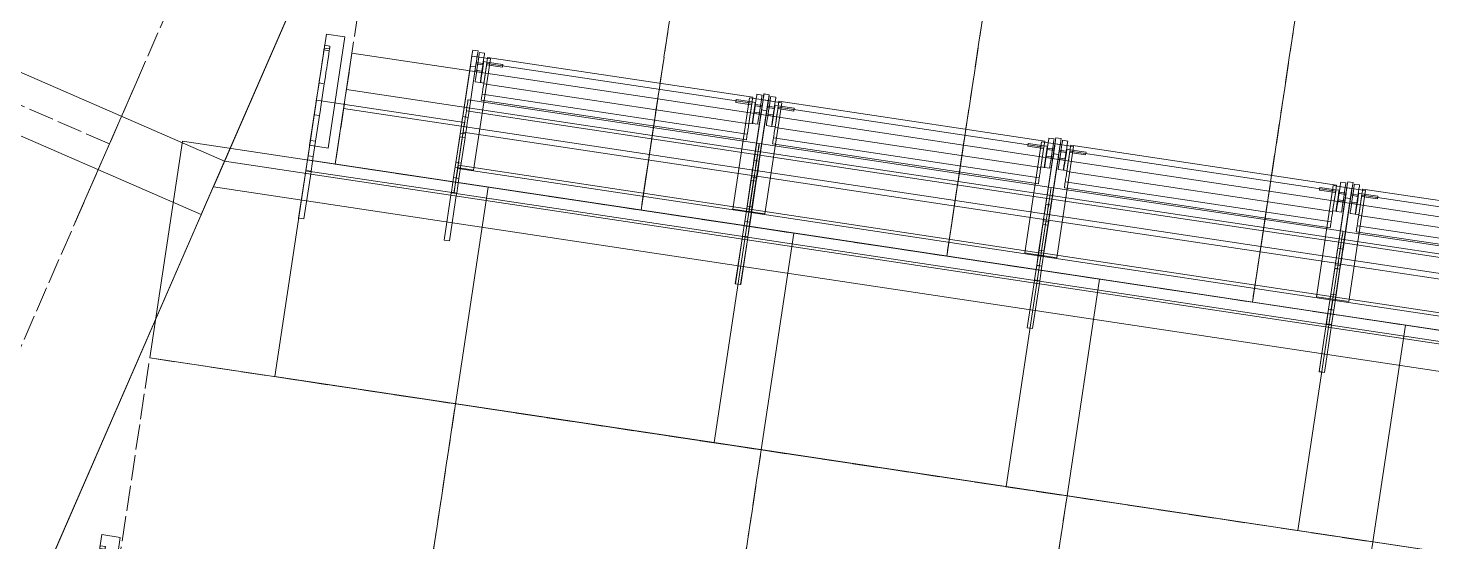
# Model space of a CAD drawing. Header units: millimetres. Extents: x -50172 to 90294, y -80883 to 25069.
# Drawn here: x -34798 to -32301, y -65537 to -64623 of the extents above; entities that cross this region are included whole.
import ezdxf
from ezdxf.enums import TextEntityAlignment as Align

# ---------------------------------------------------------------- set-up
doc = ezdxf.new("R2010")
doc.units = ezdxf.units.MM
doc.header["$MEASUREMENT"] = 0
for name, pattern in [('Dashed', [564.444447, 282.222223, -282.222223]), ('Double Dashed', [1093.611073, 529.166651, -211.666656, 141.111112, -211.666656]), ('Hidden Line', [55, 45, -10])]:
    doc.linetypes.add(name, pattern=pattern)
for name, color, linetype in [('A-25-M_Wall_Ext', 7, 'Continuous'), ('New_A-05-M_Gross_Int_Plant', 7, 'Continuous'), ('New_A-15-MG_Structural_Grid_Phase_2', 7, 'Continuous'), ('New_A-20-M_Floor_Slab', 7, 'Continuous'), ('New_A-35-M_FFE_Fixed', 7, 'Continuous')]:
    doc.layers.add(name, color=color, linetype=linetype)
for name, color, linetype, lineweight in [('A-25-M_Wall_Ext_Pen_No__1', 7, 'Continuous', 13), ('New_A-20-M_Floor_Slab_Pen_No__89', 8, 'Continuous', 20), ('New_A-35-M_FFE_Fixed_Pen_No__1', 7, 'Continuous', 13), ('New_A-35-M_FFE_Fixed_Pen_No__101', 252, 'Continuous', 15), ('New_A-35-M_FFE_Fixed_Pen_No__93', 8, 'Continuous', 13), ('New_A-95-P_Drawing_Pen_No__1', 7, 'Continuous', 13), ('New_ArchiCAD Zone Stamps_Pen_No__6', 7, 'Continuous', 35)]:
    doc.layers.add(name, color=color, linetype=linetype, lineweight=lineweight)
for name, color, linetype, lineweight, true_color in [('A-25-M_Wall_Ext_Pen_No__107', 7, 'Continuous', 15, 0xa6a6a6), ('New_A-05-M_Gross_Int_Plant_Pen_No__74', 7, 'Continuous', 20, 0x606060), ('New_A-15-MG_Structural_Grid_Phase_2_Pen_No__222', 7, 'Continuous', 13, 0x65af33), ('New_A-35-M_FFE_Fixed_Pen_No__102', 7, 'Continuous', 15, 0xcccccc)]:
    doc.layers.add(name, color=color, linetype=linetype, lineweight=lineweight, true_color=true_color)
doc.styles.add('GENERATED_STYLE_1', font='')
doc.styles.add('GENERATED_STYLE_3', font='')
doc.styles.add('GENERATED_STYLE_4', font='')
doc.styles.get('GENERATED_STYLE_1').set_extended_font_data('Arial', bold=True)
doc.styles.get('GENERATED_STYLE_3').set_extended_font_data('Arial')
doc.styles.get('GENERATED_STYLE_4').set_extended_font_data('Swis721 BT')
pattern_1 = [(60, (0, 0), (-43.30127, 25), []), (120, (0, 0), (43.30127, 25), [])]

# ---------------------------------------------------------------- blocks, each defined once
blk = doc.blocks.new('Slab_25_1', base_point=(-35343.2, -63407.9))
at = {"layer": 'New_A-20-M_Floor_Slab_Pen_No__89', "linetype": 'Continuous', "flags": 128}
blk.add_lwpolyline([(-35343.2, -63407.9), (-35773.6, -64394.9), (-34490.3, -64954.4), (-34059.9, -63967.4)], close=True, dxfattribs=at)
blk = doc.blocks.new('Slab_26_1', base_point=(-35732.2, -64299.9))
at = {"layer": 'New_A-20-M_Floor_Slab_Pen_No__89', "linetype": 'Continuous', "flags": 128}
blk.add_lwpolyline([(-35732.2, -64299.9), (-36162.5, -65286.9), (-34879.2, -65846.5), (-34448.9, -64859.5)], close=True, dxfattribs=at)
blk = doc.blocks.new('Slab_36_1', base_point=(-24935.5, -65340.8))
at = {"layer": 'New_A-20-M_Floor_Slab_Pen_No__89', "linetype": 'Continuous', "flags": 128}
blk.add_lwpolyline([(-24935.5, -65340.8), (-34059.9, -63967.4), (-34468.8, -64905.3), (-24820.7, -66357.5)], close=True, dxfattribs=at)
blk = doc.blocks.new('Slab_37_1', base_point=(-24826.3, -66307.8))
at = {"layer": 'New_A-20-M_Floor_Slab_Pen_No__89', "linetype": 'Continuous', "flags": 128}
blk.add_lwpolyline([(-24826.3, -66307.8), (-34448.9, -64859.5), (-34857.8, -65797.4), (-24711.5, -67324.5)], close=True, dxfattribs=at)
blk = doc.blocks.new('VENTS__5_1', base_point=(-30958.5, -71277.4))
at = {"layer": 'New_A-05-M_Gross_Int_Plant_Pen_No__74', "linetype": 'Continuous'}
blk.add_arc((-26782.7, -43787.3), 28124.1, 246.43121, 336.44961, dxfattribs=at)
at = {"layer": 'New_ArchiCAD Zone Stamps_Pen_No__6'}
for tag, height, style, p in [('ROOM_NAME', 250, 'GENERATED_STYLE_1', (-31302.6, -70145.2)), ('zoneNameLine2', 250, 'GENERATED_STYLE_1', (-31491, -70577.3)), ('measuredAreaCode', 200, 'GENERATED_STYLE_3', (-31679.5, -70998)), ('DUMMY_649', 200, 'GENERATED_STYLE_3', (-31372.1, -71132.1)), ('DUMMY_650', 200, 'GENERATED_STYLE_3', (-30882.7, -71345.4)), ('DUMMY_651', 133.3, 'GENERATED_STYLE_3', (-30603.4, -71452))]:
    blk.add_attdef(tag, text='', height=height, rotation=336.4404, dxfattribs=dict(at, style=style)).set_placement(p, align=Align.TOP_LEFT)
blk = doc.blocks.new('Wall_351_1', base_point=(-38294.6, -69816.9))
at = {"layer": 'A-25-M_Wall_Ext_Pen_No__107', "linetype": 'Continuous', "lineweight": 0, "true_color": 0x535353}
for points in [[(-38161.1, -69523.8, 0.417286), (-920.9, -54882.6), (-922.8, -54881.8, -0.417285), (-38160.3, -69522)], [(-38224.1, -69662.2, 0.417299), (-781.4, -54943), (-783.3, -54942.2, -0.417299), (-38223.3, -69660.3)]]:
    blk.add_hatch(color=251, dxfattribs=at).paths.add_polyline_path(points)
at = {"layer": 'A-25-M_Wall_Ext_Pen_No__107', "linetype": 'Continuous'}
h = blk.add_hatch(dxfattribs=at)
h.set_pattern_fill('Plaster_0001', color=256, style=0, pattern_type=2)
h.set_pattern_definition([(201.458, (0, 0), (-63.3617, 161.19955), [0, -100]), (201.458, (-14.85, -98.89), (-63.3617, 161.19955), [0, -100])])
h.paths.add_polyline_path([(-38160.3, -69522, 0.417285), (-922.8, -54881.8), (-936.5, -54875.8, -0.417284), (-38154.1, -69508.4)])
h = blk.add_hatch(dxfattribs=at)
h.set_pattern_fill('Batt_Insulation_0001', color=256, style=0, pattern_type=2)
h.set_pattern_definition(pattern_1)
h.paths.add_polyline_path([(-38273, -69769.5, 0.41731), (-673.1, -54989.8), (-764.9, -54950.1, -0.417301), (-38231.6, -69678.5)])
h = blk.add_hatch(dxfattribs=at)
h.set_pattern_fill('Plywood_0001', color=256, style=0, pattern_type=2)
h.set_pattern_definition([(0, (0, 0), (0, 200), [])])
h.paths.add_polyline_path([(-38231.6, -69678.5, 0.417301), (-764.9, -54950.1), (-781.4, -54943, -0.417299), (-38224.1, -69662.2)])
blk.add_hatch(color=256, dxfattribs=at).paths.add_polyline_path([(-38294.6, -69816.9, 0.417314), (-625.4, -55010.5), (-650.2, -54999.7, -0.417312), (-38283.4, -69792.3)])
h = blk.add_hatch(dxfattribs=at)
h.set_pattern_fill('Batt_Insulation_0001', color=256, style=0, pattern_type=2)
h.set_pattern_definition(pattern_1)
h.paths.add_polyline_path([(-38283.4, -69792.3, 0.417312), (-650.2, -54999.7), (-673.1, -54989.8, -0.41731), (-38273, -69769.5)])
at = {"layer": 'A-25-M_Wall_Ext_Pen_No__1', "linetype": 'Continuous'}
for radius, start, end in [(28147.8, 246.16247, 336.76276), (28145.8, 246.16252, 336.76277), (28130.8, 246.16287, 336.76285), (28317.8, 246.15854, 336.76179), (28299.8, 246.15895, 336.76189), (28297.8, 246.159, 336.7619), (28469.8, 246.15506, 336.76093), (28442.8, 246.15567, 336.76108), (28417.8, 246.15624, 336.76122)]:
    blk.add_arc((-26785.3, -43777.2), radius, start, end, dxfattribs=at)
blk = doc.blocks.new('Standard grid marker_26')
at = {"layer": 'New_A-15-MG_Structural_Grid_Phase_2_Pen_No__222', "linetype": 'Double Dashed'}
blk.add_arc((0, 0), 27977.6, 0, 90.63597, dxfattribs=at)
at = {"layer": 'New_A-15-MG_Structural_Grid_Phase_2_Pen_No__222', "style": 'GENERATED_STYLE_4'}
blk.add_attdef('AC_MarkerText_1', text='', height=350, rotation=90.3066, dxfattribs=at).set_placement((-1326.2, 28008), align=Align.MIDDLE_CENTER)
blk = doc.blocks.new('Montpelier with surface-row end')
at = {"layer": 'New_A-35-M_FFE_Fixed_Pen_No__93', "linetype": 'Continuous'}
for p, q in [((390, 790.2), (0, 790.2)), ((0, 790.2), (0, 0)), ((285, 795), (370, 795)), ((285, 785.5), (285, 795)), ((285, 785.5), (370, 785.5)), ((370, 795), (371, 795)), ((370, 785.5), (370, 795)), ((370, 266.6), (370, 790.2)), ((370, 790.2), (414.6, 790.2)), ((370, 785.5), (371, 785.5)), ((371, 795), (397.3, 795)), ((371, 785.5), (371, 795)), ((371, 785.5), (397.3, 785.5)), ((390, 0), (390, 790.2)), ((397.3, 785.5), (397.3, 795)), ((397.3, 795), (424.7, 795)), ((397.3, 785.5), (424.7, 785.5)), ((414.6, 790.2), (415.5, 790.2)), ((414.6, 266.6), (414.6, 790.2)), ((415.5, 790.2), (416.5, 790.2)), ((416, 794.5), (616, 794.5)), ((416, 794.5), (416, 761.2)), ((416.5, 790.2), (417.4, 790.2)), ((417.4, 790.2), (418.3, 790.2)), ((418.3, 790.2), (419, 790.2)), ((419, 790.2), (419.6, 790.2)), ((419.6, 790.2), (420, 790.2)), ((420, 790.2), (420.2, 790.2)), ((420.2, 266.6), (420.2, 790.2)), ((420.2, 790.2), (480, 790.2)), ((424.7, 785.5), (424.7, 795)), ((424.7, 795), (470.9, 795)), ((424.7, 785.5), (470.9, 785.5)), ((470.9, 795), (477.4, 795)), ((470.9, 785.5), (470.9, 795)), ((470.9, 785.5), (477.4, 785.5)), ((477.4, 795), (478.6, 795)), ((477.4, 785.5), (477.4, 795)), ((477.4, 785.5), (478.6, 785.5)), ((478.6, 795), (480.7, 795)), ((478.6, 785.5), (480.7, 785.5)), ((480, 790.2), (482.5, 790.2)), ((480, 266.6), (480, 790.2)), ((480.7, 795), (483.7, 795)), ((480.7, 785.5), (483.7, 785.5)), ((482.5, 790.2), (485.7, 790.2)), ((483.7, 795), (487.4, 795)), ((483.7, 785.5), (487.4, 785.5)), ((485.7, 790.2), (489.5, 790.2)), ((487.4, 795), (491.7, 795)), ((487.4, 785.5), (491.7, 785.5)), ((489.5, 790.2), (493.9, 790.2)), ((491.7, 795), (496.6, 795)), ((491.7, 785.5), (496.6, 785.5)), ((493.9, 790.2), (499, 790.2)), ((496.6, 795), (501.7, 795)), ((496.6, 785.5), (501.7, 785.5)), ((499, 790.2), (504.7, 790.2)), ((501.7, 795), (507.1, 795)), ((501.7, 785.5), (507.1, 785.5)), ((504.7, 790.2), (511, 790.2)), ((507.1, 795), (597.9, 795)), ((507.1, 785.5), (507.1, 795)), ((507.1, 785.5), (597.9, 785.5)), ((511, 790.2), (517.9, 790.2)), ((517.9, 790.2), (525.2, 790.2)), ((517.9, 266.6), (517.9, 790.2)), ((525.2, 790.2), (530.9, 790.2)), ((530.9, 790.2), (535, 790.2)), ((535, 790.2), (537.4, 790.2)), ((537.4, 790.2), (538.2, 790.2)), ((538.2, 266.6), (538.2, 790.2)), ((571.6, 782.6), (573.6, 782.6)), ((571.6, 782.6), (571.6, 773.4)), ((573.6, 782.6), (579.3, 782.6)), ((579.3, 782.6), (587.8, 782.6)), ((587.8, 782.6), (597.9, 782.6)), ((589.7, 785.8), (590.2, 785.8)), ((589.7, 785.8), (589.7, 773.4)), ((590.2, 785.8), (591.7, 785.8)), ((591.7, 785.8), (594, 785.8)), ((592.1, 785.8), (592.7, 785.8)), ((592.1, 785.8), (592.1, 773.4)), ((592.7, 785.8), (594.2, 785.8)), ((594, 785.8), (596.7, 785.8)), ((594.2, 785.8), (596.5, 785.8)), ((596.5, 785.8), (599.1, 785.8)), ((596.7, 785.8), (599.4, 785.8)), ((597.9, 795), (608.1, 795)), ((597.9, 785.5), (597.9, 795)), ((597.9, 785.5), (608.1, 785.5)), ((597.9, 782.6), (608, 782.6)), ((599.1, 785.8), (601.8, 785.8)), ((599.4, 785.8), (601.6, 785.8)), ((601.6, 785.8), (603.2, 785.8)), ((601.8, 785.8), (604.1, 785.8)), ((603.2, 785.8), (603.7, 785.8)), ((603.7, 785.8), (603.7, 773.4)), ((604.1, 785.8), (605.6, 785.8)), ((605.6, 785.8), (606.1, 785.8)), ((606.1, 785.8), (606.1, 773.4)), ((608, 782.6), (616.5, 782.6)), ((608.1, 795), (617, 795)), ((608.1, 785.5), (617, 785.5)), ((616, 794.5), (616, 761.2)), ((616.5, 782.6), (622.2, 782.6)), ((617, 795), (623.5, 795)), ((617, 785.5), (623.5, 785.5)), ((622.2, 782.6), (624.2, 782.6)), ((623.5, 795), (626.7, 795)), ((623.5, 785.5), (626.7, 785.5)), ((624.2, 782.6), (624.2, 773.4)), ((626.7, 785.5), (626.7, 795)), ((416, 761.2), (616, 761.2)), ((541.1, 289.9), (541.1, 766.9)), ((541.1, 766.9), (541.7, 766.9)), ((541.7, 766.9), (543.1, 766.9)), ((543.1, 766.9), (545.3, 766.9)), ((545.3, 766.9), (548.1, 766.9)), ((548.1, 766.9), (551.8, 766.9)), ((551.8, 766.9), (552.7, 766.9)), ((551.8, 289.9), (551.8, 766.9)), ((552.7, 766.9), (554.3, 766.9)), ((554.3, 766.9), (556.3, 766.9)), ((556.3, 766.9), (558.8, 766.9)), ((558.8, 766.9), (561.5, 766.9)), ((561.5, 766.9), (564.4, 766.9)), ((564.4, 766.9), (567.4, 766.9)), ((567.4, 766.9), (570.4, 766.9)), ((570.4, 766.9), (607, 766.9)), ((570.4, 289.9), (570.4, 766.9)), ((571.6, 773.4), (573.6, 773.4)), ((571.6, 772.6), (572.4, 772.6)), ((571.6, 772.6), (571.6, 766.9)), ((571.6, 766.9), (572.4, 766.9)), ((572.4, 772.6), (574.9, 772.6)), ((572.4, 766.9), (574.9, 766.9)), ((573.6, 773.4), (579.3, 773.4)), ((574.9, 772.6), (578.9, 772.6)), ((574.9, 766.9), (578.9, 766.9)), ((578.9, 772.6), (584, 772.6)), ((578.9, 766.9), (584, 766.9)), ((579.3, 773.4), (587.8, 773.4)), ((584, 772.6), (590.1, 772.6)), ((584, 766.9), (590.1, 766.9)), ((587.8, 773.4), (597.9, 773.4)), ((589.7, 773.4), (590.2, 773.4)), ((590.1, 772.6), (596.6, 772.6)), ((590.1, 766.9), (596.6, 766.9)), ((590.2, 773.4), (591.7, 773.4)), ((591.7, 773.4), (594, 773.4)), ((592.1, 773.4), (592.7, 773.4)), ((592.7, 773.4), (594.2, 773.4)), ((594, 773.4), (596.7, 773.4)), ((594.2, 773.4), (596.5, 773.4)), ((596.5, 773.4), (599.1, 773.4)), ((596.6, 772.6), (603.3, 772.6)), ((596.6, 766.9), (603.3, 766.9)), ((596.7, 773.4), (599.4, 773.4)), ((597.9, 773.4), (608, 773.4)), ((599.1, 773.4), (601.8, 773.4)), ((599.4, 773.4), (601.6, 773.4)), ((601.6, 773.4), (603.2, 773.4)), ((601.8, 773.4), (604.1, 773.4)), ((603.2, 773.4), (603.7, 773.4)), ((603.3, 772.6), (609.5, 772.6)), ((603.3, 766.9), (609.5, 766.9)), ((604.1, 773.4), (605.6, 773.4)), ((604.5, 766.9), (604.5, 738.4)), ((604.5, 766.9), (609.5, 766.9)), ((605.6, 773.4), (606.1, 773.4)), ((607, 766.9), (609.5, 766.9)), ((607, 289.9), (607, 766.9)), ((608, 773.4), (616.5, 773.4)), ((609.5, 772.6), (609.5, 766.9)), ((609.5, 766.9), (609.5, 738.4)), ((609.5, 766.9), (611.9, 766.9)), ((611.9, 766.9), (613.9, 766.9)), ((613.9, 766.9), (615.5, 766.9)), ((615.5, 766.9), (616.8, 766.9)), ((616.5, 773.4), (622.2, 773.4)), ((616.8, 766.9), (617.6, 766.9)), ((617.6, 766.9), (617.9, 766.9)), ((617.9, 289.9), (617.9, 766.9)), ((622.2, 773.4), (624.2, 773.4)), ((604.5, 738.4), (609.5, 738.4)), ((604.5, 289.9), (604.5, 318.5)), ((604.5, 318.5), (609.5, 318.5)), ((609.5, 289.9), (609.5, 318.5)), ((416, 261.8), (416, 295.1)), ((416, 295.1), (616, 295.1)), ((541.1, 289.9), (541.7, 289.9)), ((541.7, 289.9), (543.1, 289.9)), ((543.1, 289.9), (545.3, 289.9)), ((545.3, 289.9), (548.1, 289.9)), ((548.1, 289.9), (551.8, 289.9)), ((551.8, 289.9), (552.7, 289.9)), ((552.7, 289.9), (554.3, 289.9)), ((554.3, 289.9), (556.3, 289.9)), ((556.3, 289.9), (558.8, 289.9)), ((558.8, 289.9), (561.5, 289.9)), ((561.5, 289.9), (564.4, 289.9)), ((564.4, 289.9), (567.4, 289.9)), ((567.4, 289.9), (570.4, 289.9)), ((570.4, 289.9), (607, 289.9)), ((571.6, 284.2), (571.6, 289.9)), ((571.6, 289.9), (572.4, 289.9)), ((571.6, 284.2), (572.4, 284.2)), ((571.6, 283.4), (573.6, 283.4)), ((571.6, 274.2), (571.6, 283.4)), ((572.4, 289.9), (574.9, 289.9)), ((572.4, 284.2), (574.9, 284.2)), ((573.6, 283.4), (579.3, 283.4)), ((574.9, 289.9), (578.9, 289.9)), ((574.9, 284.2), (578.9, 284.2)), ((578.9, 289.9), (584, 289.9)), ((578.9, 284.2), (584, 284.2)), ((579.3, 283.4), (587.8, 283.4)), ((584, 289.9), (590.1, 289.9)), ((584, 284.2), (590.1, 284.2)), ((587.8, 283.4), (597.9, 283.4)), ((589.7, 271), (589.7, 283.4)), ((589.7, 283.4), (590.2, 283.4)), ((590.1, 289.9), (596.6, 289.9)), ((590.1, 284.2), (596.6, 284.2)), ((590.2, 283.4), (591.7, 283.4)), ((591.7, 283.4), (594, 283.4)), ((592.1, 271), (592.1, 283.4)), ((592.1, 283.4), (592.7, 283.4)), ((592.7, 283.4), (594.2, 283.4)), ((594, 283.4), (596.7, 283.4)), ((594.2, 283.4), (596.5, 283.4)), ((596.5, 283.4), (599.1, 283.4)), ((596.6, 289.9), (603.3, 289.9)), ((596.6, 284.2), (603.3, 284.2)), ((596.7, 283.4), (599.4, 283.4)), ((597.9, 283.4), (608, 283.4)), ((599.1, 283.4), (601.8, 283.4)), ((599.4, 283.4), (601.6, 283.4)), ((601.6, 283.4), (603.2, 283.4)), ((601.8, 283.4), (604.1, 283.4)), ((603.2, 283.4), (603.7, 283.4)), ((603.3, 289.9), (609.5, 289.9)), ((603.3, 284.2), (609.5, 284.2)), ((603.7, 271), (603.7, 283.4)), ((604.1, 283.4), (605.6, 283.4)), ((604.5, 289.9), (609.5, 289.9)), ((605.6, 283.4), (606.1, 283.4)), ((606.1, 271), (606.1, 283.4)), ((607, 289.9), (609.5, 289.9)), ((608, 283.4), (616.5, 283.4)), ((609.5, 289.9), (611.9, 289.9)), ((609.5, 284.2), (609.5, 289.9)), ((611.9, 289.9), (613.9, 289.9)), ((613.9, 289.9), (615.5, 289.9)), ((615.5, 289.9), (616.8, 289.9)), ((616, 261.8), (616, 295.1)), ((616.5, 283.4), (622.2, 283.4)), ((616.8, 289.9), (617.6, 289.9)), ((617.6, 289.9), (617.9, 289.9)), ((622.2, 283.4), (624.2, 283.4)), ((624.2, 274.2), (624.2, 283.4)), ((285, 271.3), (370, 271.3)), ((285, 261.8), (285, 271.3)), ((285, 261.8), (370, 261.8)), ((370, 271.3), (371, 271.3)), ((370, 261.8), (370, 271.3)), ((370, 266.6), (414.6, 266.6)), ((370, 261.8), (371, 261.8)), ((370.4, 0), (370.4, 266.6)), ((370.4, 266.6), (390, 266.6)), ((371, 271.3), (397.3, 271.3)), ((371, 261.8), (371, 271.3)), ((371, 261.8), (397.3, 261.8)), ((390, 266.6), (497, 266.6)), ((390, 0), (390, 266.6)), ((397.3, 271.3), (424.7, 271.3)), ((397.3, 261.8), (397.3, 271.3)), ((397.3, 261.8), (424.7, 261.8)), ((414.6, 266.6), (415.5, 266.6)), ((415.5, 266.6), (416.5, 266.6)), ((416, 261.8), (616, 261.8)), ((416.5, 266.6), (417.4, 266.6)), ((417.4, 266.6), (418.3, 266.6)), ((418.3, 266.6), (419, 266.6)), ((419, 266.6), (419.6, 266.6)), ((419.6, 266.6), (420, 266.6)), ((420, 266.6), (420.2, 266.6)), ((420.2, 266.6), (480, 266.6)), ((424.7, 271.3), (470.9, 271.3)), ((424.7, 261.8), (424.7, 271.3)), ((424.7, 261.8), (470.9, 261.8)), ((470.9, 271.3), (477.4, 271.3)), ((470.9, 261.8), (470.9, 271.3)), ((470.9, 261.8), (477.4, 261.8)), ((477.4, 271.3), (478.6, 271.3)), ((477.4, 261.8), (477.4, 271.3)), ((477.4, 261.8), (478.6, 261.8)), ((478.6, 271.3), (480.7, 271.3)), ((478.6, 261.8), (480.7, 261.8)), ((480, 266.6), (482.5, 266.6)), ((480.7, 271.3), (483.7, 271.3)), ((480.7, 261.8), (483.7, 261.8)), ((482.5, 266.6), (485.7, 266.6)), ((483.7, 271.3), (487.4, 271.3)), ((483.7, 261.8), (487.4, 261.8)), ((485.7, 266.6), (489.5, 266.6)), ((487.4, 271.3), (491.7, 271.3)), ((487.4, 261.8), (491.7, 261.8)), ((489.5, 266.6), (493.9, 266.6)), ((491.7, 271.3), (496.6, 271.3)), ((491.7, 261.8), (496.6, 261.8)), ((493.9, 266.6), (499, 266.6)), ((496.6, 271.3), (501.7, 271.3)), ((496.6, 261.8), (501.7, 261.8)), ((497, 0), (497, 266.6)), ((499, 266.6), (504.7, 266.6)), ((501.7, 271.3), (507.1, 271.3)), ((501.7, 261.8), (507.1, 261.8)), ((504.7, 266.6), (511, 266.6)), ((507.1, 271.3), (597.9, 271.3)), ((507.1, 261.8), (507.1, 271.3)), ((507.1, 261.8), (597.9, 261.8)), ((511, 266.6), (517.9, 266.6)), ((517.9, 266.6), (525.2, 266.6)), ((525.2, 266.6), (530.9, 266.6)), ((530.9, 266.6), (535, 266.6)), ((535, 266.6), (537.4, 266.6)), ((537.4, 266.6), (538.2, 266.6)), ((571.6, 274.2), (573.6, 274.2)), ((573.6, 274.2), (579.3, 274.2)), ((579.3, 274.2), (587.8, 274.2)), ((587.8, 274.2), (597.9, 274.2)), ((589.7, 271), (590.2, 271)), ((590.2, 271), (591.7, 271)), ((591.7, 271), (594, 271)), ((592.1, 271), (592.7, 271)), ((592.7, 271), (594.2, 271)), ((594, 271), (596.7, 271)), ((594.2, 271), (596.5, 271)), ((596.5, 271), (599.1, 271)), ((596.7, 271), (599.4, 271)), ((597.9, 274.2), (608, 274.2)), ((597.9, 271.3), (608.1, 271.3)), ((597.9, 261.8), (597.9, 271.3)), ((597.9, 261.8), (608.1, 261.8)), ((599.1, 271), (601.8, 271)), ((599.4, 271), (601.6, 271)), ((601.6, 271), (603.2, 271)), ((601.8, 271), (604.1, 271)), ((603.2, 271), (603.7, 271)), ((604.1, 271), (605.6, 271)), ((605.6, 271), (606.1, 271)), ((608, 274.2), (616.5, 274.2)), ((608.1, 271.3), (617, 271.3)), ((608.1, 261.8), (617, 261.8)), ((616.5, 274.2), (622.2, 274.2)), ((617, 271.3), (623.5, 271.3)), ((617, 261.8), (623.5, 261.8)), ((622.2, 274.2), (624.2, 274.2)), ((623.5, 271.3), (626.7, 271.3)), ((623.5, 261.8), (626.7, 261.8)), ((626.7, 261.8), (626.7, 271.3)), ((416, 0), (416, 33.3)), ((416, 33.3), (616, 33.3)), ((616, 0), (616, 33.3)), ((0, 0), (390, 0)), ((285, 9.5), (285, 0)), ((370, 9.5), (285, 9.5)), ((370, 0), (285, 0)), ((370, 9.5), (370, 0)), ((371, 9.5), (370, 9.5)), ((371, 0), (370, 0)), ((370.4, 0), (390, 0)), ((371, 9.5), (371, 0)), ((397.3, 9.5), (371, 9.5)), ((397.3, 0), (371, 0)), ((390, 0), (497, 0)), ((424.7, 9.5), (397.3, 9.5)), ((397.3, 9.5), (397.3, 0)), ((424.7, 0), (397.3, 0)), ((416, 0), (616, 0)), ((470.9, 9.5), (424.7, 9.5)), ((424.7, 9.5), (424.7, 0)), ((470.9, 0), (424.7, 0)), ((477.4, 9.5), (470.9, 9.5)), ((470.9, 9.5), (470.9, 0)), ((477.4, 0), (470.9, 0)), ((495.7, 9.5), (477.4, 9.5)), ((495.7, 0), (477.4, 0)), ((528.2, 9.5), (495.7, 9.5)), ((528.2, 0), (495.7, 0)), ((530.6, 9.5), (528.2, 9.5)), ((528.2, 9.5), (528.2, 0)), ((530.6, 0), (528.2, 0)), ((534.9, 9.5), (530.6, 9.5)), ((534.9, 0), (530.6, 0)), ((540.8, 9.5), (534.9, 9.5)), ((540.8, 0), (534.9, 0)), ((548.2, 9.5), (540.8, 9.5)), ((548.2, 0), (540.8, 0)), ((556.9, 9.5), (548.2, 9.5)), ((556.9, 0), (548.2, 0)), ((566.6, 9.5), (556.9, 9.5)), ((566.6, 0), (556.9, 0)), ((576.9, 9.5), (566.6, 9.5)), ((576.9, 0), (566.6, 0)), ((587.6, 9.5), (576.9, 9.5)), ((587.6, 0), (576.9, 0)), ((591, 9.5), (587.6, 9.5)), ((587.6, 9.5), (587.6, 0)), ((591, 0), (587.6, 0)), ((592, 9.5), (591, 9.5)), ((591, 9.5), (591, 0)), ((592, 0), (591, 0)), ((592.9, 9.5), (592, 9.5)), ((592.9, 0), (592, 0)), ((593.8, 9.5), (592.9, 9.5)), ((593.8, 0), (592.9, 0)), ((594.6, 9.5), (593.8, 9.5)), ((594.6, 0), (593.8, 0)), ((595.2, 9.5), (594.6, 9.5)), ((595.2, 0), (594.6, 0)), ((595.6, 9.5), (595.2, 9.5)), ((595.6, 0), (595.2, 0)), ((595.9, 9.5), (595.6, 9.5)), ((595.9, 0), (595.6, 0)), ((596, 9.5), (595.9, 9.5)), ((596, 0), (595.9, 0)), ((596, 9.5), (596, 0))]:
    blk.add_line(p, q, dxfattribs=at)
blk = doc.blocks.new('Montpelier with surface_2')
at = {"layer": 'New_A-35-M_FFE_Fixed_Pen_No__1', "linetype": 'Continuous'}
for p, q in [((0, 529.7), (0, 4.8)), ((390, 529.7), (0, 529.7)), ((285, 534.5), (370, 534.5)), ((285, 525), (285, 534.5)), ((285, 525), (370, 525)), ((370, 534.5), (371, 534.5)), ((370, 525), (370, 534.5)), ((370, 4.8), (370, 529.7)), ((370, 529.7), (414.6, 529.7)), ((370, 525), (371, 525)), ((371, 534.5), (397.3, 534.5)), ((371, 525), (371, 534.5)), ((371, 525), (397.3, 525)), ((390, 4.8), (390, 529.7)), ((397.3, 525), (397.3, 534.5)), ((397.3, 534.5), (424.7, 534.5)), ((397.3, 525), (424.7, 525)), ((414.6, 529.7), (415.5, 529.7)), ((414.6, 4.8), (414.6, 529.7)), ((415.5, 529.7), (416.5, 529.7)), ((416, 534), (616, 534)), ((416, 534), (416, 500.6)), ((416.5, 529.7), (417.4, 529.7)), ((417.4, 529.7), (418.3, 529.7)), ((418.3, 529.7), (419, 529.7)), ((419, 529.7), (419.6, 529.7)), ((419.6, 529.7), (420, 529.7)), ((420, 529.7), (420.2, 529.7)), ((420.2, 4.8), (420.2, 529.7)), ((420.2, 529.7), (480, 529.7)), ((424.7, 525), (424.7, 534.5)), ((424.7, 534.5), (470.9, 534.5)), ((424.7, 525), (470.9, 525)), ((470.9, 534.5), (477.4, 534.5)), ((470.9, 525), (470.9, 534.5)), ((470.9, 525), (477.4, 525)), ((477.4, 534.5), (478.6, 534.5)), ((477.4, 525), (477.4, 534.5)), ((477.4, 525), (478.6, 525)), ((478.6, 534.5), (480.7, 534.5)), ((478.6, 525), (480.7, 525)), ((480, 529.7), (482.5, 529.7)), ((480, 4.8), (480, 529.7)), ((480.7, 534.5), (483.7, 534.5)), ((480.7, 525), (483.7, 525)), ((482.5, 529.7), (485.7, 529.7)), ((483.7, 534.5), (487.4, 534.5)), ((483.7, 525), (487.4, 525)), ((485.7, 529.7), (489.5, 529.7)), ((487.4, 534.5), (491.7, 534.5)), ((487.4, 525), (491.7, 525)), ((489.5, 529.7), (493.9, 529.7)), ((491.7, 534.5), (496.6, 534.5)), ((491.7, 525), (496.6, 525)), ((493.9, 529.7), (499, 529.7)), ((496.6, 534.5), (501.7, 534.5)), ((496.6, 525), (501.7, 525)), ((499, 529.7), (504.7, 529.7)), ((501.7, 534.5), (507.1, 534.5)), ((501.7, 525), (507.1, 525)), ((504.7, 529.7), (511, 529.7)), ((507.1, 534.5), (597.9, 534.5)), ((507.1, 525), (507.1, 534.5)), ((507.1, 525), (597.9, 525)), ((511, 529.7), (517.9, 529.7)), ((517.9, 529.7), (525.2, 529.7)), ((517.9, 4.8), (517.9, 529.7)), ((525.2, 529.7), (530.9, 529.7)), ((530.9, 529.7), (535, 529.7)), ((535, 529.7), (537.4, 529.7)), ((537.4, 529.7), (538.2, 529.7)), ((538.2, 4.8), (538.2, 529.7)), ((589.7, 525.3), (590.2, 525.3)), ((589.7, 525.3), (589.7, 512.8)), ((590.2, 525.3), (591.7, 525.3)), ((591.7, 525.3), (594, 525.3)), ((592.1, 525.3), (592.7, 525.3)), ((592.1, 525.3), (592.1, 512.8)), ((592.7, 525.3), (594.2, 525.3)), ((594, 525.3), (596.7, 525.3)), ((594.2, 525.3), (596.5, 525.3)), ((596.5, 525.3), (599.1, 525.3)), ((596.7, 525.3), (599.4, 525.3)), ((597.9, 534.5), (608.1, 534.5)), ((597.9, 525), (597.9, 534.5)), ((597.9, 525), (608.1, 525)), ((599.1, 525.3), (601.8, 525.3)), ((599.4, 525.3), (601.6, 525.3)), ((601.6, 525.3), (603.2, 525.3)), ((601.8, 525.3), (604.1, 525.3)), ((603.2, 525.3), (603.7, 525.3)), ((603.7, 525.3), (603.7, 512.8)), ((604.1, 525.3), (605.6, 525.3)), ((605.6, 525.3), (606.1, 525.3)), ((606.1, 525.3), (606.1, 512.8)), ((608.1, 534.5), (617, 534.5)), ((608.1, 525), (617, 525)), ((616, 534), (616, 500.6)), ((617, 534.5), (623.5, 534.5)), ((617, 525), (623.5, 525)), ((623.5, 534.5), (626.7, 534.5)), ((623.5, 525), (626.7, 525)), ((626.7, 525), (626.7, 534.5)), ((416, 500.6), (616, 500.6)), ((541.1, 28.2), (541.1, 506.3)), ((541.1, 506.3), (541.7, 506.3)), ((541.7, 506.3), (543.1, 506.3)), ((543.1, 506.3), (545.3, 506.3)), ((545.3, 506.3), (548.1, 506.3)), ((548.1, 506.3), (551.8, 506.3)), ((551.8, 506.3), (552.7, 506.3)), ((551.8, 28.2), (551.8, 506.3)), ((552.7, 506.3), (554.3, 506.3)), ((554.3, 506.3), (556.3, 506.3)), ((556.3, 506.3), (558.8, 506.3)), ((558.8, 506.3), (561.5, 506.3)), ((561.5, 506.3), (564.4, 506.3)), ((564.4, 506.3), (567.4, 506.3)), ((567.4, 506.3), (570.4, 506.3)), ((570.4, 506.3), (607, 506.3)), ((570.4, 28.2), (570.4, 506.3)), ((571.6, 522.1), (573.6, 522.1)), ((571.6, 522.1), (571.6, 512.8)), ((571.6, 512.8), (573.6, 512.8)), ((571.6, 512.1), (572.4, 512.1)), ((571.6, 512.1), (571.6, 506.3)), ((571.6, 506.3), (572.4, 506.3)), ((572.4, 512.1), (574.9, 512.1)), ((572.4, 506.3), (574.9, 506.3)), ((573.6, 522.1), (579.3, 522.1)), ((573.6, 512.8), (579.3, 512.8)), ((574.9, 512.1), (578.9, 512.1)), ((574.9, 506.3), (578.9, 506.3)), ((578.9, 512.1), (584, 512.1)), ((578.9, 506.3), (584, 506.3)), ((579.3, 522.1), (587.8, 522.1)), ((579.3, 512.8), (587.8, 512.8)), ((584, 512.1), (590.1, 512.1)), ((584, 506.3), (590.1, 506.3)), ((587.8, 522.1), (597.9, 522.1)), ((587.8, 512.8), (597.9, 512.8)), ((589.7, 512.8), (590.2, 512.8)), ((590.1, 512.1), (596.6, 512.1)), ((590.1, 506.3), (596.6, 506.3)), ((590.2, 512.8), (591.7, 512.8)), ((591.7, 512.8), (594, 512.8)), ((592.1, 512.8), (592.7, 512.8)), ((592.7, 512.8), (594.2, 512.8)), ((594, 512.8), (596.7, 512.8)), ((594.2, 512.8), (596.5, 512.8)), ((596.5, 512.8), (599.1, 512.8)), ((596.6, 512.1), (603.3, 512.1)), ((596.6, 506.3), (603.3, 506.3)), ((596.7, 512.8), (599.4, 512.8)), ((597.9, 522.1), (608, 522.1)), ((597.9, 512.8), (608, 512.8)), ((599.1, 512.8), (601.8, 512.8)), ((599.4, 512.8), (601.6, 512.8)), ((601.6, 512.8), (603.2, 512.8)), ((601.8, 512.8), (604.1, 512.8)), ((603.2, 512.8), (603.7, 512.8)), ((603.3, 512.1), (609.5, 512.1)), ((603.3, 506.3), (609.5, 506.3)), ((604.1, 512.8), (605.6, 512.8)), ((604.5, 506.3), (604.5, 477.7)), ((604.5, 506.3), (609.5, 506.3)), ((605.6, 512.8), (606.1, 512.8)), ((607, 506.3), (609.5, 506.3)), ((607, 28.2), (607, 506.3)), ((608, 522.1), (616.5, 522.1)), ((608, 512.8), (616.5, 512.8)), ((609.5, 512.1), (609.5, 506.3)), ((609.5, 506.3), (611.9, 506.3)), ((609.5, 506.3), (609.5, 477.7)), ((611.9, 506.3), (613.9, 506.3)), ((613.9, 506.3), (615.5, 506.3)), ((615.5, 506.3), (616.8, 506.3)), ((616.5, 522.1), (622.2, 522.1)), ((616.5, 512.8), (622.2, 512.8)), ((616.8, 506.3), (617.6, 506.3)), ((617.6, 506.3), (617.9, 506.3)), ((617.9, 28.2), (617.9, 506.3)), ((622.2, 522.1), (624.2, 522.1)), ((622.2, 512.8), (624.2, 512.8)), ((624.2, 522.1), (624.2, 512.8)), ((604.5, 477.7), (609.5, 477.7)), ((604.5, 28.2), (604.5, 56.8)), ((604.5, 56.8), (609.5, 56.8)), ((609.5, 28.2), (609.5, 56.8)), ((416, 0), (416, 33.4)), ((416, 33.4), (616, 33.4)), ((541.1, 28.2), (541.7, 28.2)), ((541.7, 28.2), (543.1, 28.2)), ((543.1, 28.2), (545.3, 28.2)), ((545.3, 28.2), (548.1, 28.2)), ((548.1, 28.2), (551.8, 28.2)), ((551.8, 28.2), (552.7, 28.2)), ((552.7, 28.2), (554.3, 28.2)), ((554.3, 28.2), (556.3, 28.2)), ((556.3, 28.2), (558.8, 28.2)), ((558.8, 28.2), (561.5, 28.2)), ((561.5, 28.2), (564.4, 28.2)), ((564.4, 28.2), (567.4, 28.2)), ((567.4, 28.2), (570.4, 28.2)), ((570.4, 28.2), (607, 28.2)), ((571.6, 22.4), (571.6, 28.2)), ((571.6, 28.2), (572.4, 28.2)), ((572.4, 28.2), (574.9, 28.2)), ((574.9, 28.2), (578.9, 28.2)), ((578.9, 28.2), (584, 28.2)), ((584, 28.2), (590.1, 28.2)), ((590.1, 28.2), (596.6, 28.2)), ((596.6, 28.2), (603.3, 28.2)), ((603.3, 28.2), (609.5, 28.2)), ((604.5, 28.2), (609.5, 28.2)), ((607, 28.2), (609.5, 28.2)), ((609.5, 22.4), (609.5, 28.2)), ((609.5, 28.2), (611.9, 28.2)), ((611.9, 28.2), (613.9, 28.2)), ((613.9, 28.2), (615.5, 28.2)), ((615.5, 28.2), (616.8, 28.2)), ((616, 0), (616, 33.4)), ((616.8, 28.2), (617.6, 28.2)), ((617.6, 28.2), (617.9, 28.2)), ((0, 4.8), (390, 4.8)), ((285, 9.5), (370, 9.5)), ((285, 0), (285, 9.5)), ((370, 9.5), (371, 9.5)), ((370, 0), (370, 9.5)), ((370, 4.8), (414.6, 4.8)), ((371, 9.5), (397.3, 9.5)), ((371, 0), (371, 9.5)), ((397.3, 9.5), (424.7, 9.5)), ((397.3, 0), (397.3, 9.5)), ((414.6, 4.8), (415.5, 4.8)), ((415.5, 4.8), (416.5, 4.8)), ((416.5, 4.8), (417.4, 4.8)), ((417.4, 4.8), (418.3, 4.8)), ((418.3, 4.8), (419, 4.8)), ((419, 4.8), (419.6, 4.8)), ((419.6, 4.8), (420, 4.8)), ((420, 4.8), (420.2, 4.8)), ((420.2, 4.8), (480, 4.8)), ((424.7, 9.5), (470.9, 9.5)), ((424.7, 0), (424.7, 9.5)), ((470.9, 9.5), (477.4, 9.5)), ((470.9, 0), (470.9, 9.5)), ((477.4, 9.5), (478.6, 9.5)), ((477.4, 0), (477.4, 9.5)), ((478.6, 9.5), (480.7, 9.5)), ((480, 4.8), (482.5, 4.8)), ((480.7, 9.5), (483.7, 9.5)), ((482.5, 4.8), (485.7, 4.8)), ((483.7, 9.5), (487.4, 9.5)), ((485.7, 4.8), (489.5, 4.8)), ((487.4, 9.5), (491.7, 9.5)), ((489.5, 4.8), (493.9, 4.8)), ((491.7, 9.5), (496.6, 9.5)), ((493.9, 4.8), (499, 4.8)), ((496.6, 9.5), (501.7, 9.5)), ((499, 4.8), (504.7, 4.8)), ((501.7, 9.5), (507.1, 9.5)), ((504.7, 4.8), (511, 4.8)), ((507.1, 9.5), (597.9, 9.5)), ((507.1, 0), (507.1, 9.5)), ((511, 4.8), (517.9, 4.8)), ((517.9, 4.8), (525.2, 4.8)), ((525.2, 4.8), (530.9, 4.8)), ((530.9, 4.8), (535, 4.8)), ((535, 4.8), (537.4, 4.8)), ((537.4, 4.8), (538.2, 4.8)), ((571.6, 22.4), (572.4, 22.4)), ((571.6, 21.7), (573.6, 21.7)), ((571.6, 12.4), (571.6, 21.7)), ((571.6, 12.4), (573.6, 12.4)), ((572.4, 22.4), (574.9, 22.4)), ((573.6, 21.7), (579.3, 21.7)), ((573.6, 12.4), (579.3, 12.4)), ((574.9, 22.4), (578.9, 22.4)), ((578.9, 22.4), (584, 22.4)), ((579.3, 21.7), (587.8, 21.7)), ((579.3, 12.4), (587.8, 12.4)), ((584, 22.4), (590.1, 22.4)), ((587.8, 21.7), (597.9, 21.7)), ((587.8, 12.4), (597.9, 12.4)), ((589.7, 9.2), (589.7, 21.7)), ((589.7, 21.7), (590.2, 21.7)), ((589.7, 9.2), (590.2, 9.2)), ((590.1, 22.4), (596.6, 22.4)), ((590.2, 21.7), (591.7, 21.7)), ((590.2, 9.2), (591.7, 9.2)), ((591.7, 21.7), (594, 21.7)), ((591.7, 9.2), (594, 9.2)), ((592.1, 9.2), (592.1, 21.7)), ((592.1, 21.7), (592.7, 21.7)), ((592.1, 9.2), (592.7, 9.2)), ((592.7, 21.7), (594.2, 21.7)), ((592.7, 9.2), (594.2, 9.2)), ((594, 21.7), (596.7, 21.7)), ((594, 9.2), (596.7, 9.2)), ((594.2, 21.7), (596.5, 21.7)), ((594.2, 9.2), (596.5, 9.2)), ((596.5, 21.7), (599.1, 21.7)), ((596.5, 9.2), (599.1, 9.2)), ((596.6, 22.4), (603.3, 22.4)), ((596.7, 21.7), (599.4, 21.7)), ((596.7, 9.2), (599.4, 9.2)), ((597.9, 21.7), (608, 21.7)), ((597.9, 12.4), (608, 12.4)), ((597.9, 9.5), (608.1, 9.5)), ((597.9, 0), (597.9, 9.5)), ((599.1, 21.7), (601.8, 21.7)), ((599.1, 9.2), (601.8, 9.2)), ((599.4, 21.7), (601.6, 21.7)), ((599.4, 9.2), (601.6, 9.2)), ((601.6, 21.7), (603.2, 21.7)), ((601.6, 9.2), (603.2, 9.2)), ((601.8, 21.7), (604.1, 21.7)), ((601.8, 9.2), (604.1, 9.2)), ((603.2, 21.7), (603.7, 21.7)), ((603.2, 9.2), (603.7, 9.2)), ((603.3, 22.4), (609.5, 22.4)), ((603.7, 9.2), (603.7, 21.7)), ((604.1, 21.7), (605.6, 21.7)), ((604.1, 9.2), (605.6, 9.2)), ((605.6, 21.7), (606.1, 21.7)), ((605.6, 9.2), (606.1, 9.2)), ((606.1, 9.2), (606.1, 21.7)), ((608, 21.7), (616.5, 21.7)), ((608, 12.4), (616.5, 12.4)), ((608.1, 9.5), (617, 9.5)), ((616.5, 21.7), (622.2, 21.7)), ((616.5, 12.4), (622.2, 12.4)), ((617, 9.5), (623.5, 9.5)), ((622.2, 21.7), (624.2, 21.7)), ((622.2, 12.4), (624.2, 12.4)), ((623.5, 9.5), (626.7, 9.5)), ((624.2, 12.4), (624.2, 21.7)), ((626.7, 0), (626.7, 9.5)), ((285, 0), (370, 0)), ((370, 0), (371, 0)), ((371, 0), (397.3, 0)), ((397.3, 0), (424.7, 0)), ((416, 0), (616, 0)), ((424.7, 0), (470.9, 0)), ((470.9, 0), (477.4, 0)), ((477.4, 0), (478.6, 0)), ((478.6, 0), (480.7, 0)), ((480.7, 0), (483.7, 0)), ((483.7, 0), (487.4, 0)), ((487.4, 0), (491.7, 0)), ((491.7, 0), (496.6, 0)), ((496.6, 0), (501.7, 0)), ((501.7, 0), (507.1, 0)), ((507.1, 0), (597.9, 0)), ((597.9, 0), (608.1, 0)), ((608.1, 0), (617, 0)), ((617, 0), (623.5, 0)), ((623.5, 0), (626.7, 0))]:
    blk.add_line(p, q, dxfattribs=at)

msp = doc.modelspace()

# ---------------------------------------------------------------- linework, layer by layer
at = {"layer": 'New_A-35-M_FFE_Fixed_Pen_No__1', "linetype": 'Continuous', "flags": 128}
for points in [[(-33708.1, -64946.7), (-34252, -64864.8), (-34222.2, -64667.1), (-33678.3, -64748.9)], [(-33688.1, -64813.8), (-33678.3, -64748.9), (-34222.2, -64667.1), (-34232, -64731.9)], [(-33164.2, -65028.6), (-33708.1, -64946.7), (-33678.3, -64748.9), (-33134.5, -64830.8)], [(-33144.2, -64895.6), (-33134.5, -64830.8), (-33678.3, -64748.9), (-33688.1, -64813.8)], [(-33708.1, -64946.7), (-33693.2, -64847.8), (-34237.1, -64766), (-34252, -64864.8)], [(-34523.9, -64823.9), (-33980.1, -64905.8), (-34038.1, -65291.4), (-34582, -65209.6)], [(-33164.2, -65028.6), (-33149.4, -64929.7), (-33693.2, -64847.8), (-33708.1, -64946.7)], [(-32620.4, -65110.4), (-33164.2, -65028.6), (-33134.5, -64830.8), (-32590.6, -64912.7)], [(-32600.4, -64977.5), (-32590.6, -64912.7), (-33134.5, -64830.8), (-33144.2, -64895.6)], [(-33980.1, -64905.8), (-33436.2, -64987.6), (-33494.2, -65373.3), (-34038.1, -65291.4)], [(-32076.5, -65192.3), (-32620.4, -65110.4), (-32590.6, -64912.7), (-32046.7, -64994.5)], [(-32056.5, -65059.4), (-32046.7, -64994.5), (-32590.6, -64912.7), (-32600.4, -64977.5)], [(-32620.4, -65110.4), (-32605.5, -65011.5), (-33149.4, -64929.7), (-33164.2, -65028.6)], [(-33436.2, -64987.6), (-32892.3, -65069.5), (-32950.3, -65455.2), (-33494.2, -65373.3)], [(-32076.5, -65192.3), (-32061.6, -65093.4), (-32605.5, -65011.5), (-32620.4, -65110.4)], [(-32892.3, -65069.5), (-32348.4, -65151.4), (-32406.5, -65537), (-32950.3, -65455.2)], [(-32348.4, -65151.4), (-31804.6, -65233.2), (-31862.6, -65618.9), (-32406.5, -65537)]]:
    msp.add_lwpolyline(points, close=True, dxfattribs=at)
at = {"layer": 'New_A-35-M_FFE_Fixed_Pen_No__101', "linetype": 'Hidden Line', "flags": 128}
for points in [[(-33708.1, -64946.7), (-33626.3, -64402.8), (-34170.1, -64321), (-34252, -64864.8)], [(-33164.2, -65028.6), (-33082.4, -64484.7), (-33626.3, -64402.8), (-33708.1, -64946.7)], [(-32620.4, -65110.4), (-32538.5, -64566.6), (-33082.4, -64484.7), (-33164.2, -65028.6)], [(-32076.5, -65192.3), (-31994.6, -64648.4), (-32538.5, -64566.6), (-32620.4, -65110.4)], [(-34663.8, -65753.4), (-34582, -65209.6), (-34038.1, -65291.4), (-34120, -65835.3)], [(-34120, -65835.3), (-34038.1, -65291.4), (-33494.2, -65373.3), (-33576.1, -65917.2)], [(-33576.1, -65917.2), (-33494.2, -65373.3), (-32950.3, -65455.2), (-33032.2, -65999)], [(-33032.2, -65999), (-32950.3, -65455.2), (-32406.5, -65537), (-32488.3, -66080.9)]]:
    msp.add_lwpolyline(points, close=True, dxfattribs=at)
msp.add_lwpolyline([(-35753.6, -64349), (-34653.6, -64828.7)], dxfattribs=at)
at = {"layer": 'New_A-35-M_FFE_Fixed_Pen_No__102', "linetype": 'Hidden Line', "flags": 128}
msp.add_lwpolyline([(-32541.9, -56983.5), (-31441.9, -57463.2), (-35820.5, -67504.8), (-36920.5, -67025.1)], close=True, dxfattribs=at)
at = {"layer": 'New_A-95-P_Drawing_Pen_No__1', "linetype": 'Dashed'}
msp.add_line((-29186.9, -52291.8), (-35923.4, -67740.7), dxfattribs=at)
at = {"layer": 'New_A-95-P_Drawing_Pen_No__1', "linetype": 'Continuous'}
msp.add_arc((-26783.5, -43782), 28261, 246.82787, 336.44041, dxfattribs=at)

# ---------------------------------------------------------------- block references
at = {"layer": 'A-25-M_Wall_Ext', "color": 250, "lineweight": 50, "true_color": 0x2a2a2a}
msp.add_blockref('Wall_351_1', (-38294.6, -69816.9), dxfattribs=at)
at = {"layer": 'New_A-05-M_Gross_Int_Plant', "linetype": 'Continuous'}
msp.add_blockref('VENTS__5_1', (-30958.5, -71277.4), dxfattribs=at)
at = {"layer": 'New_A-15-MG_Structural_Grid_Phase_2', "color": 8, "linetype": 'Continuous', "lineweight": 15, "zscale": 1000, "rotation": 246.1337837427074}
msp.add_blockref('Standard grid marker_26', (-26783.5, -43781.2), dxfattribs=at)
at = {"layer": 'New_A-20-M_Floor_Slab', "color": 8, "linetype": 'Continuous', "lineweight": 20}
for name, p in [('Slab_25_1', (-35343.2, -63407.9)), ('Slab_36_1', (-24935.5, -65340.8)), ('Slab_26_1', (-35732.2, -64299.9)), ('Slab_37_1', (-24826.3, -66307.8))]:
    msp.add_blockref(name, p, dxfattribs=at)
at = {"layer": 'New_A-35-M_FFE_Fixed', "color": 251, "linetype": 'Continuous', "lineweight": 20, "true_color": 0x606060, "zscale": 1000}
for name, p, xscale, rotation in [('Montpelier with surface-row end', (-34359.5, -65242.7), -0.9999999999999997, 261.4404118616006), ('Montpelier with surface_2', (-33582.5, -65359.6), -1, 261.4404118616073), ('Montpelier with surface_2', (-33063.4, -65437.7), -1, 261.4404118616073), ('Montpelier with surface_2', (-32544.2, -65515.9), -1, 261.4404118616073), ('Montpelier with surface-row end', (-34758.9, -66133.1), -0.9999999999999997, 261.4404118616006)]:
    msp.add_blockref(name, p, dxfattribs=dict(at, xscale=xscale, rotation=rotation))

doc.saveas('drawing.dxf')
